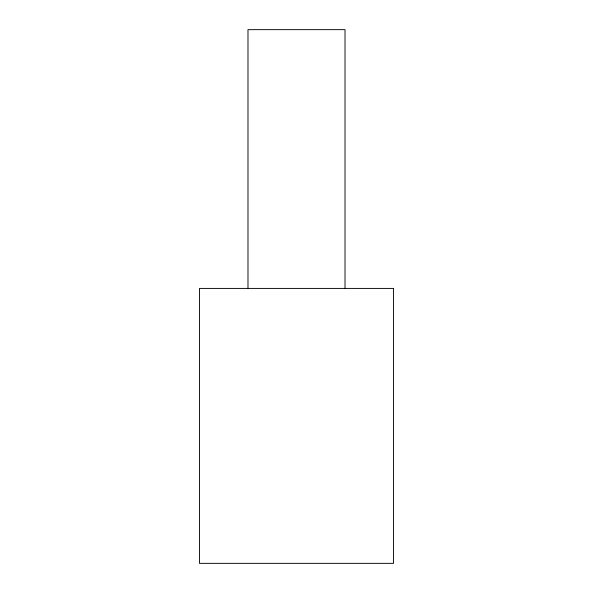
<?xml version="1.0" encoding="UTF-8"?>
<svg xmlns="http://www.w3.org/2000/svg" width="593" height="593" viewBox="0 0 593 593"><rect width="100%" height="100%" fill="white"/><g stroke="black" fill="none" stroke-linecap="round" stroke-linejoin="round"><path stroke-width="0.89" d="M345.015 288.413L345.015 29.65L247.985 29.65L247.985 288.413M393.537 288.413L199.463 288.413L199.463 563.35L393.537 563.35L393.537 288.413"/></g></svg>
